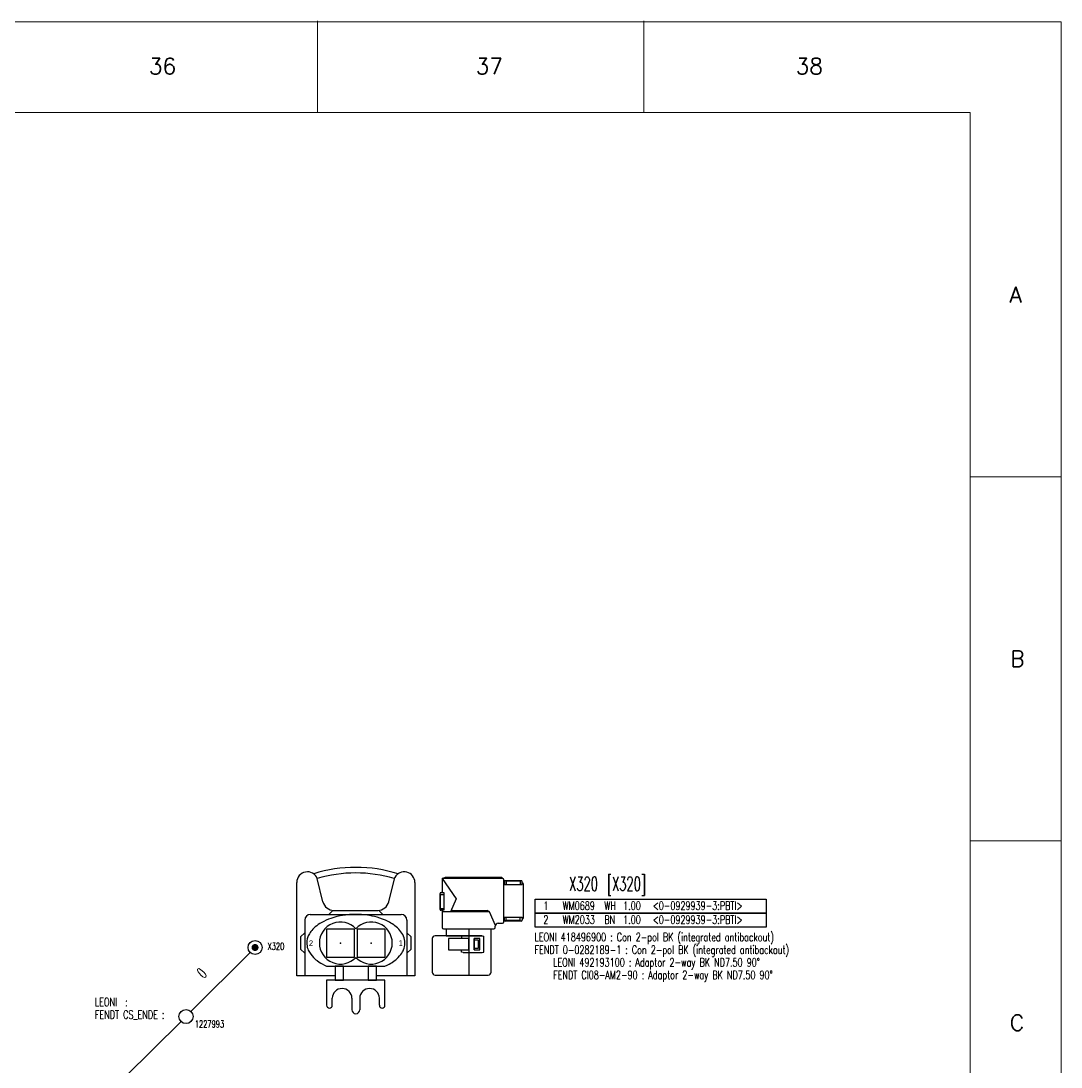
# Model space of a CAD drawing. Header units: millimetres. Extents: x -1 to 4489, y 0 to 1364.
# Drawn here: x 4117.7 to 4488.7, y 990.5 to 1363.7 of the extents above; entities that cross this region are included whole.
import ezdxf

# ---------------------------------------------------------------- set-up
doc = ezdxf.new("R2010")
doc.units = ezdxf.units.MM
for name, color, linetype in [('Drawingheader + Standards', 7, 'Continuous'), ('LAYER_0', 7, 'Continuous'), ('SELECTION', 7, 'Continuous')]:
    doc.layers.add(name, color=color, linetype=linetype)
doc.styles.add('DEFAULT', font='simplex.shx', dxfattribs={"bigfont": 'bigfont'})
doc.styles.add('HS-BUNDLE-DIMENSION', font='ROMANS.SHX', dxfattribs={"width": 0.6, "height": 4})
doc.styles.add('HS-COMP-DESCRIPTION', font='ROMANS.SHX', dxfattribs={"width": 0.6, "height": 5})
doc.styles.add('HS-NODE', font='ROMANS.SHX', dxfattribs={"width": 0.7, "height": 2.5})
doc.styles.add('HS-PART-NO', font='ROMANS.SHX', dxfattribs={"width": 0.7, "height": 3})
doc.styles.add('HS-WIRE', font='ROMANS.SHX', dxfattribs={"width": 0.7, "height": 3})
doc.linetypes.add('NW_6_FHW_OPEN', pattern='A,0.0001,["=",Standard,S=0.4,R=0,X=0,Y=-0.2],-0.0001,["[]",Standard,S=0.3,R=0,X=-0.05,Y=-0.15],-0.2', length=0.2002)

# ---------------------------------------------------------------- blocks, each defined once
blk = doc.blocks.new('Rahmen')
at = {"layer": 'Drawingheader + Standards', "color": 0, "linetype": 'Continuous', "lineweight": 0}
for p, q in [((-7386.97, 743.98), (-2897.74, 743.92)), ((-3162.98, 711.86), (-3162.98, 744.28)), ((-3046.56, 744.28), (-3046.56, 711.86)), ((-2897.74, 743.92), (-2897.74, -619.43)), ((-7353.97, 711.56), (-2930.18, 711.56)), ((-2930.18, -586.95), (-2930.18, 711.56)), ((-2930.16, 581.65), (-2897.74, 581.65)), ((-2930.16, 451.8), (-2897.74, 451.8))]:
    blk.add_line(p, q, dxfattribs=at)
at = {"layer": 'Drawingheader + Standards', "color": 0, "linetype": 'Continuous', "lineweight": 0, "style": 'DEFAULT'}
for s, height, p in [('36', 5.674, (-3223.08, 725.3)), ('37', 5.674, (-3106.53, 725.3)), ('38', 5.674, (-2992.41, 725.3)), ('A', 5.67, (-2916.11, 643.8)), ('B', 5.67, (-2915.84, 513.95)), ('C', 5.67, (-2915.98, 384.1))]:
    blk.add_text(s, height=height, dxfattribs=at).set_placement(p)
blk = doc.blocks.new('TIMERS2_9', base_point=(260.21, 41.255))
at = {"layer": 'LAYER_0', "color": 7}
for points in [[(271.96, 55.054), (274.13, 63.751)], [(252.81, 28.694), (239.17, 28.694), (239.17, 61.974)], [(248.46, 55.054), (246.4, 63.327)], [(281.25, 61.974), (281.25, 28.694), (267.61, 28.694)], [(241.98, 48.564), (241.98, 28.694)], [(277.71, 40.358), (277.67, 41.007), (277.57, 41.634), (277.41, 42.236), (277.19, 42.814), (276.93, 43.365), (276.62, 43.891), (276.28, 44.389), (275.91, 44.862), (275.51, 45.309), (275.09, 45.73), (274.64, 46.126), (274.18, 46.498), (273.71, 46.847), (273.23, 47.174), (272.74, 47.478), (272.25, 47.761), (271.76, 48.025), (270.75, 48.504), (269.75, 48.912), (268.78, 49.256), (267.83, 49.545), (266.91, 49.785), (266.03, 49.981), (265.2, 50.14), (264.4, 50.267), (263.64, 50.366), (262.21, 50.497), (260.94, 50.555), (259.83, 50.561), (258.85, 50.533), (258.01, 50.483), (256.54, 50.336), (255.45, 50.179), (254.65, 50.035), (253.47, 49.777), (252.33, 49.471), (251.35, 49.16), (250.44, 48.824), (249.59, 48.469), (248.8, 48.097), (248.08, 47.712), (247.41, 47.317), (246.8, 46.914), (246.25, 46.507), (245.74, 46.098), (245.29, 45.687), (244.88, 45.278), (244.52, 44.872), (244.2, 44.469), (243.91, 44.072), (243.67, 43.681), (243.45, 43.297), (243.27, 42.92), (243.12, 42.552), (243, 42.192), (242.9, 41.842), (242.77, 41.157), (242.71, 40.512), (242.73, 39.907), (242.8, 39.341), (242.91, 38.813), (243.06, 38.322), (243.24, 37.866), (243.44, 37.443), (243.66, 37.052), (243.88, 36.689), (244.12, 36.355), (244.61, 35.741), (245.09, 35.22), (245.56, 34.779), (246, 34.405), (246.41, 34.087), (247.17, 33.553), (247.78, 33.174), (248.26, 32.901), (249.02, 32.514), (249.81, 32.152)], [(243.98, 50.564), (276.43, 50.564)], [(252.02, 52.022), (250.56, 50.564)], [(252.02, 52.022), (268.08, 52.022)], [(268.4, 52.022), (269.85, 50.564)], [(278.43, 48.564), (278.43, 28.694)], [(249.71, 35.358), (259.71, 35.358), (259.71, 45.358), (249.71, 45.358), (249.71, 35.358)], [(260.71, 35.358), (270.71, 35.358), (270.71, 45.358), (260.71, 45.358), (260.71, 35.358)], [(241.98, 44.003), (240.53, 42.545), (240.53, 38.171), (241.98, 36.713)], [(278.43, 36.713), (279.89, 38.171), (279.89, 42.545), (278.43, 44.003)], [(270.61, 32.152), (271.41, 32.52), (272.09, 32.864), (272.65, 33.181), (273.12, 33.47), (273.9, 34.001), (274.44, 34.42), (274.82, 34.743), (275.35, 35.244), (275.83, 35.763), (276.26, 36.302), (276.6, 36.786), (276.86, 37.216), (277.05, 37.598), (277.21, 37.936), (277.42, 38.534), (277.55, 38.987), (277.67, 39.671), (277.71, 40.358)], [(249.81, 32.152), (270.61, 32.152)], [(252.81, 27.152), (255.81, 27.152), (255.81, 32.152), (252.81, 32.152), (252.81, 27.152)], [(264.61, 27.152), (267.61, 27.152), (267.61, 32.152), (264.61, 32.152), (264.61, 27.152)], [(270.61, 18.152), (270.61, 27.152), (249.81, 27.152), (249.81, 18.152)], [(251.81, 18.152), (251.81, 20.652)], [(258.81, 20.652), (258.81, 16.555)], [(261.61, 20.652), (261.61, 16.555)], [(268.61, 18.152), (268.61, 20.652)]]:
    blk.add_lwpolyline(points, dxfattribs=at)
for centre, radius, start, end in [((260.21, 17.358), 50, 72.375, 107.5), ((242.95, 61.974), 3.784, 21.344, 180), ((260.21, 17.358), 48, 73.375, 106.72), ((277.47, 61.974), 3.784, 0, 152), ((252.34, 56.022), 4, 194, 270), ((268.08, 56.022), 4, 270, 346), ((243.98, 48.564), 2, 90, 180), ((276.43, 48.564), 2, 0, 90), ((254.71, 40.358), 7.5, 42.844, 317.16), ((265.71, 40.358), 7.5, 222.84, 137.16), ((255.31, 20.652), 3.5, 0, 180), ((265.11, 20.652), 3.5, 0, 180), ((250.81, 18.152), 1, 180, 0), ((260.21, 16.555), 1.403, 180, 0), ((269.61, 18.152), 1, 180, 0)]:
    blk.add_arc(centre, radius, start, end, dxfattribs=at)
for p in [(254.71, 40.358), (265.71, 40.358)]:
    blk.add_point(p, dxfattribs=at)
at = {"layer": 'LAYER_0', "color": 7, "width": 0.83324}
for s, p in [('2', (243.49, 39.358)), ('1', (275.49, 39.358))]:
    blk.add_text(s, height=2, dxfattribs=at).set_placement(p)
blk = doc.blocks.new('418496900')
at = {"layer": 'LAYER_0', "color": 7}
blk.add_blockref('TIMERS2_9', (5.5, 5.897), dxfattribs=at)
blk = doc.blocks.new('H_FLEX_43', base_point=(75.353, 75.636))
at = {"layer": 'SELECTION', "color": 7}
for points in [[(65.945, 85.78), (67.112, 86.255)], [(67.09, 86.255), (87.207, 86.255)], [(87.207, 86.255), (87.207, 85.78)], [(65.945, 85.78), (70.932, 78.47), (68.934, 73.818)], [(87.445, 85.78), (65.945, 85.78), (65.945, 80.705)], [(87.945, 70.279), (87.945, 85.28)], [(87.945, 84.273), (88.159, 84.273)], [(88.159, 84.652), (88.159, 83.579), (94.458, 83.579), (94.458, 84.629)], [(94.108, 84.979), (88.509, 84.979)], [(88.859, 84.979), (88.859, 83.579)], [(93.759, 84.757), (88.859, 84.757)], [(93.759, 84.979), (93.759, 83.579)], [(94.945, 71.779), (94.945, 83.779)], [(65.216, 74.755), (65.216, 80.355)], [(65.216, 80.005), (66.617, 80.005)], [(65.439, 75.105), (65.439, 80.005)], [(65.543, 80.705), (66.617, 80.705), (66.617, 74.405), (65.567, 74.405)], [(65.216, 75.105), (66.617, 75.105)], [(82.887, 73.818), (65.939, 73.818), (65.939, 68.318)], [(65.945, 74.405), (65.945, 73.818)], [(69.67, 74.377), (82.086, 74.377)], [(84.974, 69.045), (82.887, 73.818)], [(87.945, 71.279), (88.159, 71.279)], [(88.159, 70.906), (88.159, 71.979), (94.458, 71.979), (94.458, 70.929)], [(88.859, 70.579), (88.859, 71.979)], [(93.759, 70.579), (93.759, 71.979)], [(66.439, 67.818), (84.439, 67.818)], [(67.439, 67.824), (67.439, 65.325), (80.27, 65.325)], [(75.439, 67.824), (75.439, 51.325)], [(83.439, 65.325), (83.439, 67.824)], [(84.939, 68.28), (84.939, 68.78)], [(85.939, 69.779), (86.439, 69.779)], [(86.439, 69.779), (87.445, 69.779)], [(94.108, 70.579), (88.509, 70.579)], [(93.759, 70.802), (88.859, 70.802)], [(62.439, 64.325), (62.439, 52.325)], [(79.771, 65.325), (63.439, 65.325)], [(75.439, 60.324), (75.439, 64.325), (68.239, 64.325), (68.239, 60.324), (75.439, 60.324)], [(73.496, 65.325), (72.873, 65.144)], [(72.873, 65.144), (72.873, 64.325)], [(75.439, 65.325), (75.439, 64.325)], [(77.439, 65.325), (75.439, 65.325)], [(75.439, 64.325), (75.439, 60.324)], [(77.439, 60.324), (77.439, 64.325)], [(77.527, 63.884), (77.439, 63.884)], [(77.44, 60.324), (79.439, 60.324), (79.439, 64.325), (77.44, 64.325), (77.44, 60.324)], [(77.527, 63.884), (78.838, 63.884), (78.838, 60.752), (77.456, 60.752)], [(80.221, 65.325), (78.893, 65.325)], [(80.27, 65.325), (79.771, 65.325)], [(80.234, 65.325), (80.858, 65.144)], [(80.875, 59.515), (80.875, 65.144)], [(83.439, 65.079), (83.439, 65.325)], [(83.439, 52.325), (83.439, 65.079)], [(72.873, 59.505), (72.873, 60.324)], [(75.439, 60.324), (75.439, 59.325)], [(73.496, 59.324), (72.873, 59.505)], [(73.506, 59.325), (75.439, 59.325)], [(75.439, 59.325), (77.439, 59.325)], [(77.364, 59.325), (79.475, 59.325)], [(78.876, 59.325), (80.262, 59.325)], [(80.257, 59.323), (80.878, 59.516)], [(63.439, 51.325), (82.439, 51.325)]]:
    blk.add_lwpolyline(points, dxfattribs=at)
for centre, radius, start, end in [((87.445, 85.28), 0.5, 0, 90), ((88.509, 84.629), 0.35, 90, 180), ((94.108, 84.629), 0.35, 0, 90), ((94.445, 83.779), 0.5, 0, 90), ((65.567, 80.355), 0.35, 90, 180), ((65.567, 74.755), 0.35, 180, 270), ((69.737, 73.525), 0.854, 94.515, 159.96), ((81.123, 72.144), 2.431, 43.493, 66.654), ((88.509, 70.929), 0.35, 180, 270), ((94.108, 70.929), 0.35, 270, 0), ((94.445, 71.779), 0.5, 270, 0), ((66.439, 68.318), 0.5, 180, 270), ((84.439, 68.318), 0.5, 270, 0), ((85.939, 68.78), 1, 90, 180), ((87.445, 70.279), 0.5, 270, 0), ((63.439, 64.325), 1, 90, 180), ((63.439, 52.325), 1, 180, 270), ((82.439, 52.325), 1, 270, 0)]:
    blk.add_arc(centre, radius, start, end, dxfattribs=at)
blk = doc.blocks.new('492193100')
at = {"layer": 'SELECTION', "color": 7}
blk.add_blockref('H_FLEX_43', (52.78, 670.43), dxfattribs=at)

msp = doc.modelspace()

# ---------------------------------------------------------------- linework, layer by layer
at = {"color": 7, "linetype": 'Continuous'}
for points in [[(4301.05, 1045.36), (4301.05, 1050.34), (4383.45, 1050.34), (4383.45, 1045.36), (4301.05, 1045.36)], [(4301.05, 1040.38), (4301.05, 1045.36), (4383.45, 1045.36), (4383.45, 1040.38), (4301.05, 1040.38)]]:
    msp.add_lwpolyline(points, dxfattribs=at)
msp.add_lwpolyline([(4200.54, 1033.16, 1.25, 1.25, 1), (4201.79, 1033.16, 1.25, 1.25, 1)], format="xyseb", close=True, dxfattribs=at)
at = {"color": 7, "ltscale": 8}
msp.add_lwpolyline([(4178.3, 1010.29), (4199.4, 1031.39)], dxfattribs=at)
at = {"color": 7, "linetype": 'NW_6_FHW_OPEN', "ltscale": 8}
msp.add_lwpolyline([(4124.94, 957.45), (4174.76, 1006.77)], dxfattribs=at)
at = {"color": 7, "linetype": 'Continuous'}
for centre in [(4201.17, 1033.16), (4176.54, 1008.53)]:
    msp.add_circle(centre, 2.5, dxfattribs=at)

# ---------------------------------------------------------------- block references
for name, p in [('Rahmen', (7386.39, 619.37)), ('418496900', (4231.61, 1029.75)), ('492193100', (4224.5, 377.22))]:
    msp.add_blockref(name, p)

# ---------------------------------------------------------------- texts
at = {"color": 42, "linetype": 'Continuous', "style": 'HS-COMP-DESCRIPTION', "width": 0.6}
msp.add_text('X320', height=5, dxfattribs=at).set_placement((4313.2, 1053.34))
at = {"color": 5, "linetype": 'Continuous'}
for s, height, style, width, p in [(' [X320]', 5, 'HS-COMP-DESCRIPTION', 0.6, (4324.63, 1053.34)), ('X320', 2.5, 'HS-NODE', 0.7, (4205.6, 1032.36)), ('1227993', 2.5, 'HS-NODE', 0.7, (4179.66, 1004.58))]:
    msp.add_text(s, height=height, dxfattribs=dict(at, style=style, width=width)).set_placement(p)
at = {"color": 7, "linetype": 'Continuous', "style": 'HS-WIRE', "width": 0.7}
for s, p in [(' 1  ', (4302.55, 1046.56)), (' 2  ', (4302.55, 1041.58))]:
    msp.add_text(s, height=3, dxfattribs=at).set_placement(p)
at = {"color": 92, "linetype": 'Continuous', "style": 'HS-WIRE', "width": 0.7}
for s, p in [('WM0689 ', (4310.85, 1046.56)), ('WH ', (4325.75, 1046.56)), ('1.00 ', (4332.45, 1046.56)), (' <0-0929939-3:PBTI>  ', (4341.55, 1046.56)), ('WM2033 ', (4310.85, 1041.58)), ('BN ', (4325.75, 1041.58)), ('1.00 ', (4332.45, 1041.58)), (' <0-0929939-3:PBTI>  ', (4341.55, 1041.58))]:
    msp.add_text(s, height=3, dxfattribs=at).set_placement(p)
at = {"color": 200, "linetype": 'Continuous', "style": 'HS-PART-NO', "width": 0.7}
for s, p in [('LEONI 418496900 : Con 2-pol BK (integrated antibackout)', (4300.83, 1035.36)), ('FENDT 0-0282189-1 : Con 2-pol BK (integrated antibackout)', (4300.83, 1030.86)), ('LEONI 492193100 : Adaptor 2-way BK ND7.50 90°', (4307.48, 1026.36)), ('FENDT CI08-AM2-90 : Adaptor 2-way BK ND7.50 90°', (4307.48, 1021.86)), ('LEONI  :', (4144.02, 1012.21)), ('FENDT CS_ENDE :', (4144.02, 1007.71))]:
    msp.add_text(s, height=3, dxfattribs=at).set_placement(p)
at = {"color": 1, "linetype": 'Continuous', "ltscale": 8, "style": 'HS-BUNDLE-DIMENSION', "width": 0.6}
msp.add_text('0', height=4, rotation=45, dxfattribs=at).set_placement((4182.85, 1021.91))

doc.saveas('drawing.dxf')
